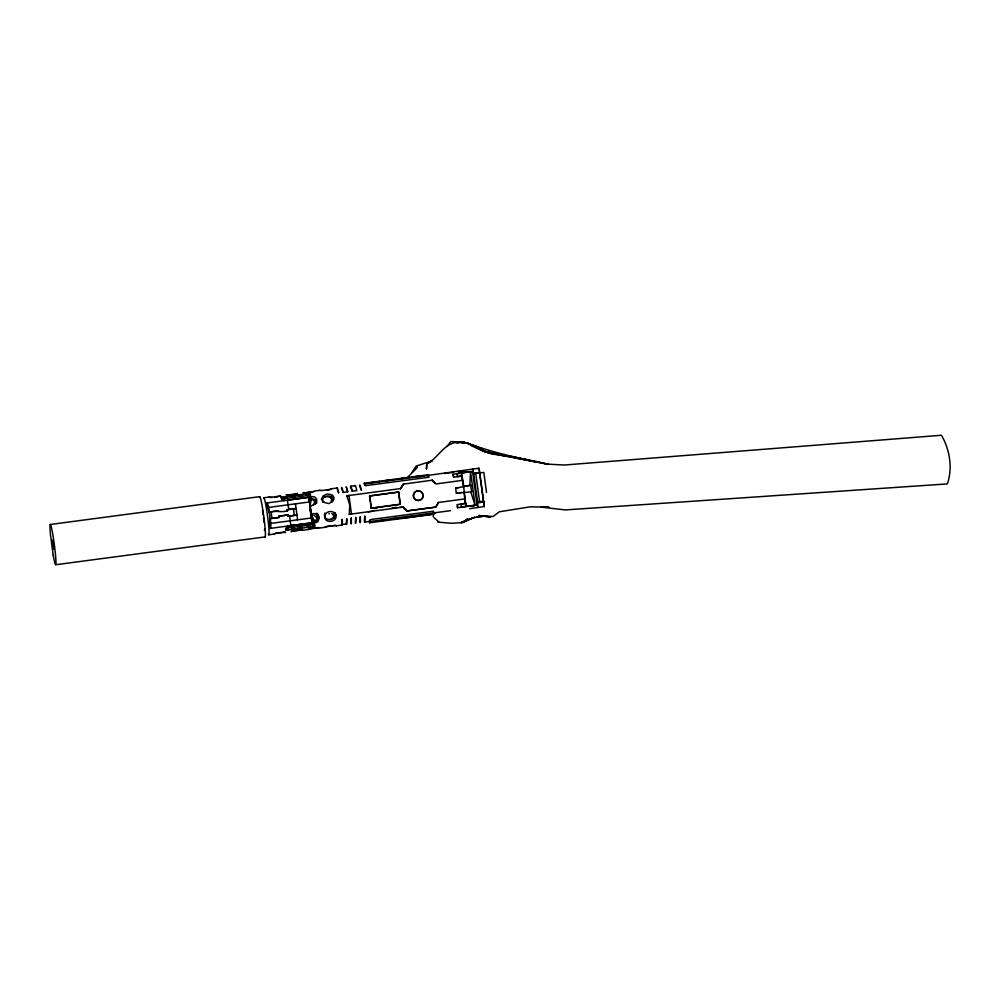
<?xml version="1.0" encoding="UTF-8"?>
<svg xmlns="http://www.w3.org/2000/svg" width="1000" height="1000" viewBox="0 0 1000 1000"><rect width="100%" height="100%" fill="white"/><g stroke="black" fill="none" stroke-linecap="round" stroke-linejoin="round"><path stroke-width="1.5" d="M313.875 520.075L314.2 522.513L313.238 523.725L314.513 524.825L314.562 526.512L312.587 524.712L311.175 514.225L313.875 520.075L314.725 526.425L285.7 530.35L285.65 528.663L287.738 526.075L312.325 522.8C310.688 518.038 310.487 510.425 317.113 514.763A5.787 5.375 -17.2 0 1 319.175 518.312L317.787 521.812L313 523.775M288.788 509.55L296.075 508.55L287.337 509.613L287.162 511.037L287 509.787L288.788 509.55L287.362 500.188L309.075 497.287L311.15 518.013L312.188 520.288M474.975 505.475L457.5 507.713L457.388 504.588L465.613 503.338L466.012 506.337L461.413 507.1L461.012 504.1L465.613 503.338M288.05 514.9L287.875 516.325L288.05 514.9L279.225 516.062L279.387 517.325L270.212 518.663L270.85 523.4L270.7 528.288L269.925 528.438L269.85 515.388L266.512 503.013L267.288 502.85L268.7 507.413L269.337 512.125C278.325 510.05 278.888 512.95 287.512 510.875M315.075 504L314.175 500.375L310.613 498.9M332.013 501.75C332.975 496.188 325.288 495.325 322.15 498.375M481.388 515.625L481.35 516.7L477.25 516.6M469.9 485.325L470.562 471.688L475.062 505.138L470.775 491.863L471.613 491.8L470.737 485.262L455.65 488.137L456.325 493.162L471.613 491.8M341.725 524.575L342.212 519.225A18.688 1.238 82.4 0 1 341.725 524.575L346.25 523.975L346.737 518.625A18.688 1.238 82.4 0 1 346.25 523.975M349.25 514.312L349.75 504.775L346.763 495.8L348.963 495.438L351.45 513.95L349.25 514.312L403.188 507.088L407.15 510.875L435.887 507.062L438.562 502.388L435.688 507.163L406.95 510.975L403 507.175L399.8 507.325M311.137 499.725L310.062 505.95L308.65 495.462L310.287 493.363L309.55 496.287L310.812 497.275L311.137 499.725L310.812 497.275M433.2 516.55L433.862 513.062M324.4 514.35L324.825 512.987M369.625 522.775L369.988 519.637L433.55 511.188L433 514.362L369.625 522.775L369.363 520.9M400.513 488.663L403.537 484.025L400.513 488.663L403.338 484.113L432.275 480.2L435.875 483.963L462.525 480.35L463.425 487.1M447.088 446.463L450.775 441.512L464.637 442.438L477.512 446.675L484.525 450.962L498.038 454.65L537.875 462.312L536.675 462.038M321.325 499.425L322.013 498.525M406.775 478.375L417.475 467.038L411.925 472.525L416.163 466.062L432.175 460.863L426.788 463.85L426.45 468.825L426.788 463.85C438.988 457.837 444.637 441.1 460.288 442.312C474.025 442.225 483.612 454.613 497.55 454.55L483.925 451.475L470.45 445.288M285.7 530.35L288 527.975L312.587 524.712M472.575 471.425L461.512 472.9L461.488 476.1L453.7 477.137L453 474.288L472.575 471.425L477.062 504.862L472.375 505.737M476.688 502.812C494.025 501.625 473.75 499.613 476.975 504.95M464.888 521.013L467.15 519.087M464.963 521L467.375 519.075M314.988 521.337L317.113 518.475L316.688 515.975M467.663 519.288L462.675 522.575L451.388 523.275L437.987 522.137M476.775 505.025L466.012 506.337L463.6 486.213L470.737 485.262M462.675 522.575L474.675 517.25L460.9 522.688C471.1 517.388 481.987 515.288 493.162 516.5L499.3 511.788L530.312 506.825L549.025 507.238L540.625 507.075L565.4 509.913L947.288 483.913C952.925 468.413 949.725 449.338 941.45 435.262L564.237 465.025L547.812 464.162L498.963 454.325L548.525 464.387L536.613 461.6M284.062 498.725L284.325 500.637L281.637 498.8L281.262 497.275L284.062 498.725L308.65 495.462M268.7 507.413L309 502.025L309.075 497.287L266.512 503.013L266.887 505.775M270.212 518.663L279.037 517.5L279.225 516.062M370.387 502.075A30.337 2.013 82.4 0 0 369.525 495.975L398.688 492.038L400.325 504.263L371.163 508.212A30.337 2.013 82.4 0 0 370.525 503.1M369.525 495.975L398.688 492.038M371.163 508.212L400.325 504.263M433.975 482.137L432.275 480.2M453 474.288L453.7 477.137M478.162 468.787L479.113 468.325L484.263 506.662L478.975 468.2L426.938 475.575M403.188 507.088L407.15 510.875M462.525 480.35L461.488 476.1M464.1 492.125L465.175 503.55M457.5 507.713L457.388 504.588M330.65 519.625L333.7 517.362L333.625 513.725M326.962 490.425L329.538 489.65A5.787 0.875 -8.2 0 0 331.362 488.787L337.137 488.025M313.95 521.525C318.175 521.4 320.487 515.688 316.825 513.112M269.337 512.125L278.512 510.788M274.675 497.45L278.712 496.413A5.787 0.875 -8.2 0 0 280.538 495.538A5.787 0.625 -7.2 0 1 279.212 496.163L271.225 497.225A5.787 0.625 -7.2 0 1 269.25 497.038L263.837 497.75M461.925 475.887L457.325 476.65L456.925 473.663L461.512 472.9L463.738 486.138M469.675 508.7L484.125 506.538M472.912 468.975L473.537 473.562L479.6 472.788L472.863 473.562L472.488 471.512M368.137 511.8L373.387 511.112M287.875 516.325L296.962 515.087L288.225 516.15M311.15 518.013L270.85 523.4M405.6 478.425L408.65 478.025M419.312 476.587L423.888 475.975M444.338 473.55L453.612 472.3M409.225 516.975L412.275 516.562M416.85 515.95L419.9 515.55M422.95 515.138L427.512 514.525M432.088 513.913L435.138 513.5M50.275 524.487L259.762 496.662M364.312 483.237L427.688 474.825L428.738 475.337L428.988 477.225L365.425 485.662L364.312 483.237L364.562 485.125M365.175 483.775L428.738 475.337M315.425 490.9L320.075 490.288A5.787 0.625 -7.2 0 0 321.9 490.487M350.7 486.213L355.213 485.613M281.262 497.275L310.287 493.363L310.5 494.963M281.4 497.738L287.475 496.925M290.512 496.525L295.075 495.925M298.113 495.513L302.663 494.913M305.712 494.513L310.262 493.9M343.212 492.438L341.438 488.2A18.688 1.238 82.4 0 1 343.212 492.438L347.738 491.838L346.55 489.012M352.25 491.238L350.475 487A18.688 1.238 82.4 0 1 352.25 491.238L356.775 490.637A18.688 1.238 82.4 0 0 354.988 486.4M346.763 495.8L400.7 488.562M455.65 488.137L458.237 487.788M278.875 516.237L287.7 515.062M456.325 493.162L461.512 492.475M438.363 502.488L465.012 498.875M269.925 528.438L312.5 522.725L309.075 497.287M287.738 526.075L288 527.975M285.712 529.812L288.75 529.4M291.788 529L294.825 528.6M297.863 528.2L302.425 527.587M306.975 526.987L310.012 526.575M268.812 534.788L274.225 534.075A5.787 0.625 -7.2 0 1 275.55 533.45L283.538 532.388A5.787 0.625 -7.2 0 1 285.512 532.575A5.787 0.875 -8.2 0 0 284.05 532.137L276.062 533.2A5.787 0.875 -8.2 0 0 274.225 534.075M302.462 530.312A5.787 0.875 -8.2 0 0 300.988 529.888L293 530.95A5.787 0.875 -8.2 0 0 291.163 531.812A5.787 0.625 -7.2 0 1 292.5 531.2L300.487 530.138A5.787 0.625 -7.2 0 1 302.462 530.312L308.113 529.562A5.787 0.625 -7.2 0 1 309.438 528.95L317.425 527.888A5.787 0.625 -7.2 0 1 319.55 528.05A5.787 0.875 -8.2 0 0 318.075 527.612M320.4 527.938L325.05 527.312A5.787 0.625 -7.2 0 1 326.375 526.7L334.363 525.638A5.787 0.625 -7.2 0 1 336.337 525.812L342.113 525.05M364.7 522.05L369.3 521.438M370.25 521.512L450.462 510.662M402.225 518.2L432.5 514.175M55.675 564.738L265.163 536.912M287.65 526.25L312.587 523.162L290.625 525.688M479.725 472.912L483.825 472.45L486.512 492.413M473.762 505.513L474.663 505.438M401.562 517.8L404.663 517.587M393.162 518.7L396.188 518.538M322.05 490.462L330.037 489.412A5.787 0.625 -7.2 0 0 331.362 488.787M305.113 492.725L313.1 491.662A5.787 0.625 -7.2 0 0 314.425 491.037A5.787 0.875 -8.2 0 1 312.587 491.9L304.6 492.962A5.787 0.875 -8.2 0 1 302.987 492.55A5.787 0.625 -7.2 0 0 304.962 492.738M309.25 496.3L314.45 496.887A5.787 4.5 -2.9 0 1 316.688 499.8A5.787 5.275 1 0 1 315.625 503.7C310.163 506.775 308.275 505.337 311.337 513.938L310.475 508.9M310.837 498.375L315.562 499.688L316.762 503.175M373.888 508.525L376.938 508.387M392.175 507.675L396.75 507.463M317.925 527.638L309.938 528.7A5.787 0.875 -8.2 0 0 308.113 529.562M478.812 515.487L490.65 517.013L478.825 515.588M498.038 454.65L512.95 456.7L537.913 462.25L516.237 458.05M488.325 452.912L496.65 454.4M507.362 456.463L498.55 454.825M526.125 459.675L483.812 451.375L473.35 446.012M536.95 461.675C513.9 457.463 491.312 451.613 469.45 444.1M271.85 497.488L270.725 497.463A5.787 0.875 -8.2 0 1 269.25 497.038M486.225 452L496.613 454.4M456.75 441.662L458.8 442.413M467.875 472.312L462.337 471.388L459.113 472.562L458.938 471.287M331.388 494.637L327.15 494L323.4 495.7A5.787 4.5 -2.9 0 0 322.337 499.05M324.588 502.5L328.825 503.625L332.575 501.45A5.787 5.275 1 0 0 333.625 497.55M313.738 515.25L314.887 515.85A5.787 5.275 1 0 1 317.137 519.312A5.787 4.5 -2.9 0 1 317.162 520.475M438.762 521.825L433.938 517.525M481.1 447.9L483.25 449.625M432.075 480.3L435 483.125M337.512 490.213L338.7 493.038A18.688 1.238 82.4 0 0 336.925 488.8M333.675 499.55C332.262 493.45 319.9 495.863 322.788 502.375M313.387 521.65L313.75 523.075M335.312 512.9C337.875 519.4 325.363 522.388 324.35 515.763M475.737 473.162L479.65 502.325M473.725 473.425L477.65 502.587M477.45 502.725L478.062 507.312M369.725 495.875L371.362 508.113M295.45 503.825L297.587 519.812M293.412 508.812L294.3 515.35M289.662 516.087L290.775 525.612M281.425 497.2L281.637 498.8M285.65 528.663L285.863 530.262M271.075 511.775L271.962 518.312M263.625 498.537A18.688 1.238 82.4 0 1 267.5 515.7A18.688 1.238 82.4 0 1 268.425 534.3M262.475 510.375A14.35 0.95 82.4 0 1 263.2 515.112M263.525 517.575A14.35 0.95 82.4 0 1 264.088 522.4M264.562 528.875A14.35 0.95 82.4 0 1 264.538 530.413M329.312 513.663A5.537 0.75 82.2 0 1 328.925 513.65M331.3 497.362A5.787 4.65 -12.7 0 1 331.6 498.537A5.787 5.375 -17.2 0 1 331.125 501.312M334.1 518.225A5.787 4.5 -2.9 0 0 334.087 517.062A5.787 5.275 1 0 0 331.838 513.6M324.438 502.525A5.787 5.275 1 0 1 322.188 499.062M331.538 494.625A5.787 4.5 -2.9 0 1 333.775 497.525M345.962 487.6A18.688 1.238 82.4 0 1 347.738 491.838M325.05 527.312A5.787 0.875 -8.2 0 1 326.887 526.45L334.875 525.388A5.787 0.875 -8.2 0 1 336.337 525.812M314.65 500.788A5.787 5.375 -17.2 0 1 313.4 504.787M320.05 490.513A5.787 0.875 -8.2 0 1 319.925 490.3M398.488 492.125A30.337 2.013 82.4 0 1 400.138 504.363M259.525 497.512A20.312 1.35 82.4 0 1 263.738 516.163A20.312 1.35 82.4 0 1 264.75 536.388M52.325 540.35L53.575 549.05L52.325 540.35M324.862 516.15C323.85 522.85 334.762 522.987 336.025 517.288C337.1 510.225 325.688 509.425 324.862 516.15M351.25 518.025L350.763 523.375A18.688 1.238 82.4 0 0 351.25 518.025M355.775 517.425L355.275 522.775A18.688 1.238 82.4 0 0 355.775 517.425M360.288 516.825L359.8 522.175A18.688 1.238 82.4 0 0 360.288 516.825M364.8 516.225L364.312 521.575A18.688 1.238 82.4 0 0 364.8 516.225M371.825 482.512L379.525 481.55L371.825 482.512M386.125 480.613L393.825 479.65L386.125 480.613M400.438 478.713L408.137 477.75L400.438 478.713M414.738 476.812L422.438 475.85L414.738 476.812M377.163 521.087L384.688 520.188L377.163 521.087M391.488 519.175L398.975 518.288L391.488 519.175M405.775 517.288L413.3 516.388L405.775 517.288M420.1 515.375L427.587 514.487L420.1 515.375M294.587 494.425L287.663 495.213A5.787 0.875 -8.2 0 1 286.188 494.787A5.787 0.625 -7.2 0 0 288.175 494.975L296.15 493.913A5.787 0.625 -7.2 0 0 297.488 493.288A5.787 0.875 -8.2 0 1 295.65 494.162L294.587 494.425M460.087 442.35L456.6 442.788L460.4 442.362L468.85 443.5L460.087 442.35M462.587 442.175L456.9 441.712L464.637 442.438L462.587 442.175M361.287 490.037L359.513 485.8A18.688 1.238 82.4 0 1 361.287 490.037M53.225 555.212L50.525 535.087A20.312 1.35 82.4 0 1 51.725 528.787A20.312 1.35 82.4 0 1 55.862 559.625A20.312 1.35 82.4 0 1 53.225 555.212M413.413 495.037A4.85 4.838 63.9 0 0 420.075 500.138A4.85 4.838 63.9 0 0 421.138 491.825A4.85 4.838 63.9 0 0 413.413 495.037A4.85 4.838 63.9 0 0 420.175 500.087A4.85 4.838 63.9 0 0 421.238 491.775A4.85 4.838 63.9 0 0 413.512 494.988"/></g></svg>
